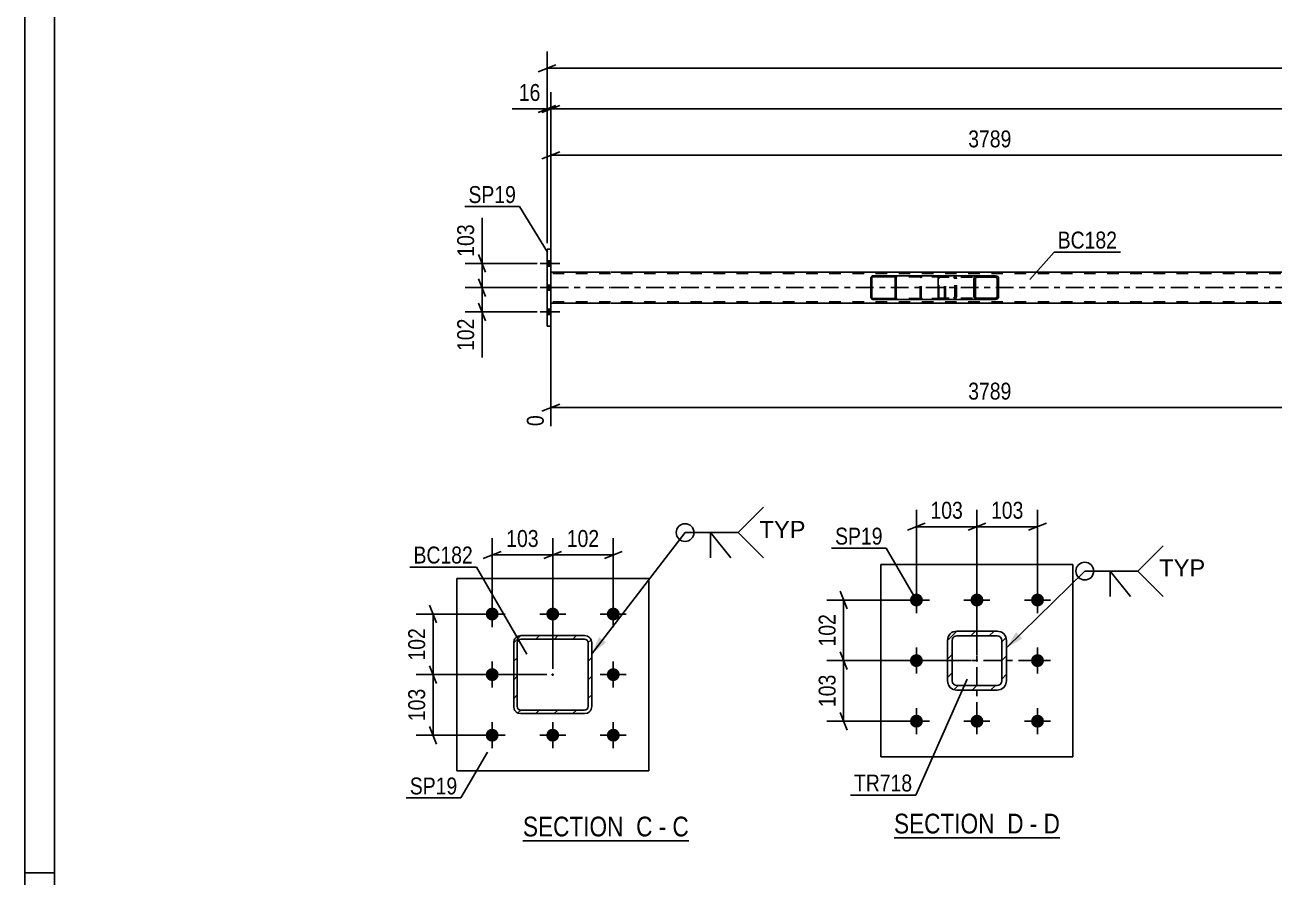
# Model space of a CAD drawing. Header units: millimetres. Extents: x 0 to 841, y 0 to 594.
# Drawn here: x 0 to 211.4, y 148.3 to 292.4 of the extents above; entities that cross this region are included whole.
import ezdxf

# ---------------------------------------------------------------- set-up
doc = ezdxf.new("R2010")
doc.units = ezdxf.units.MM
doc.linetypes.add('DXK_LINE_DOT2', pattern=[3.9198, 1.9599, -1.9599])
doc.linetypes.add('DXK_LINE_DOT3', pattern=[5.9187, 2.979, -0.9799, 0.9799, -0.9799])
doc.styles.add('Arial', font='ARIAL.TTF', dxfattribs={"height": 0.2})
doc.styles.add('Arial Narrow', font='ARIALN.TTF', dxfattribs={"height": 0.2})

# ---------------------------------------------------------------- blocks, each defined once
blk = doc.blocks.new('Unknown-814748510-18 - 6723')
at = {"color": 6, "linetype": 'Continuous'}
blk.add_line((147.1, 154.91), (175.17, 154.91), dxfattribs=at)
at = {"color": 0, "linetype": 'Continuous'}
blk.add_wipeout([(165.21, 155.66), (165.21, 159.16), (147.1, 159.16), (147.1, 155.66)], dxfattribs=at)
at = {"color": 7, "linetype": 'Continuous', "style": 'Arial Narrow'}
blk.add_text('SECTION ', height=3.34, dxfattribs=at).set_placement((147.1, 155.66))
at = {"color": 0, "linetype": 'Continuous'}
blk.add_wipeout([(169.03, 155.66), (169.03, 159.16), (166.26, 159.16), (166.26, 155.66)], dxfattribs=at)
at = {"color": 7, "linetype": 'Continuous', "style": 'Arial Narrow'}
blk.add_text('D', height=3.34, dxfattribs=at).set_placement((166.26, 155.66))
at = {"color": 0, "linetype": 'Continuous'}
blk.add_wipeout([(171.36, 155.66), (171.36, 159.16), (170.08, 159.16), (170.08, 155.66)], dxfattribs=at)
at = {"color": 7, "linetype": 'Continuous', "style": 'Arial Narrow'}
blk.add_text('-', height=3.34, dxfattribs=at).set_placement((170.08, 155.66))
at = {"color": 0, "linetype": 'Continuous'}
blk.add_wipeout([(175.17, 155.66), (175.17, 159.16), (172.41, 159.16), (172.41, 155.66)], dxfattribs=at)
at = {"color": 7, "linetype": 'Continuous', "style": 'Arial Narrow'}
blk.add_text('D', height=3.34, dxfattribs=at).set_placement((172.41, 155.66))
blk = doc.blocks.new('Unknown-814748510-1133')
at = {"color": 5, "linetype": 'Continuous'}
for p, q in [((0, 594), (0, 0)), ((5, 589), (5, 5)), ((5, 149), (0, 149))]:
    blk.add_line(p, q, dxfattribs=at)
blk = doc.blocks.new('Unknown-814748510-13 - 15641')
at = {"color": 6, "linetype": 'Continuous'}
blk.add_line((84.29, 154.41), (112.36, 154.41), dxfattribs=at)
at = {"color": 0, "linetype": 'Continuous'}
blk.add_wipeout([(102.4, 155.16), (102.4, 158.66), (84.29, 158.66), (84.29, 155.16)], dxfattribs=at)
at = {"color": 7, "linetype": 'Continuous', "style": 'Arial Narrow'}
blk.add_text('SECTION ', height=3.34, dxfattribs=at).set_placement((84.29, 155.16))
at = {"color": 0, "linetype": 'Continuous'}
blk.add_wipeout([(106.22, 155.16), (106.22, 158.66), (103.45, 158.66), (103.45, 155.16)], dxfattribs=at)
at = {"color": 7, "linetype": 'Continuous', "style": 'Arial Narrow'}
blk.add_text('C', height=3.34, dxfattribs=at).set_placement((103.45, 155.16))
at = {"color": 0, "linetype": 'Continuous'}
blk.add_wipeout([(108.54, 155.16), (108.54, 158.66), (107.27, 158.66), (107.27, 155.16)], dxfattribs=at)
at = {"color": 7, "linetype": 'Continuous', "style": 'Arial Narrow'}
blk.add_text('-', height=3.34, dxfattribs=at).set_placement((107.27, 155.16))
at = {"color": 0, "linetype": 'Continuous'}
blk.add_wipeout([(112.36, 155.16), (112.36, 158.66), (109.59, 158.66), (109.59, 155.16)], dxfattribs=at)
at = {"color": 7, "linetype": 'Continuous', "style": 'Arial Narrow'}
blk.add_text('C', height=3.34, dxfattribs=at).set_placement((109.59, 155.16))
blk = doc.blocks.new('Bolt-814748510-6880 - 6723')
at = {"linetype": 'Continuous'}
for points in [[(150.89, 194.05, -1), (150.89, 196.25, -1)], [(161.14, 194.05, -1), (161.14, 196.25, -1)], [(171.39, 194.05, -1), (171.39, 196.25, -1)], [(150.89, 183.8, -1), (150.89, 186, -1)], [(171.39, 183.8, -1), (171.39, 186, -1)], [(150.89, 173.55, -1), (150.89, 175.75, -1)], [(161.14, 173.55, -1), (161.14, 175.75, -1)], [(171.39, 173.55, -1), (171.39, 175.75, -1)]]:
    blk.add_hatch(color=1, dxfattribs=at).paths.add_polyline_path(points)
at = {"color": 1, "linetype": 'Continuous'}
for p, q in [((150.89, 192.95), (150.89, 197.35)), ((161.14, 192.95), (161.14, 197.35)), ((171.39, 192.95), (171.39, 197.35)), ((153.09, 195.15), (148.69, 195.15)), ((163.34, 195.15), (158.94, 195.15)), ((173.59, 195.15), (169.19, 195.15)), ((150.89, 182.7), (150.89, 187.1)), ((171.39, 182.7), (171.39, 187.1)), ((153.09, 184.9), (148.69, 184.9)), ((173.59, 184.9), (169.19, 184.9)), ((150.89, 172.45), (150.89, 176.85)), ((161.14, 172.45), (161.14, 176.85)), ((171.39, 172.45), (171.39, 176.85)), ((153.09, 174.65), (148.69, 174.65)), ((163.34, 174.65), (158.94, 174.65)), ((173.59, 174.65), (169.19, 174.65))]:
    blk.add_line(p, q, dxfattribs=at)
blk = doc.blocks.new('Part-814748510-6731 - 6723')
at = {"color": 2, "linetype": 'Continuous'}
for p, q in [((177.39, 201.15), (144.89, 201.15)), ((144.89, 201.15), (144.89, 168.65)), ((177.39, 168.65), (177.39, 201.15)), ((144.89, 168.65), (177.39, 168.65))]:
    blk.add_line(p, q, dxfattribs=at)
blk = doc.blocks.new('Part-814748510-6849 - 6723')
at = {"linetype": 'Continuous'}
h = blk.add_hatch(dxfattribs=at)
h.set_pattern_fill('', scale=0.7, style=0, pattern_type=0)
h.set_pattern_definition([(45, (157.7396, 189.9021), (-1.57154, 1.57154), [])])
h.paths.add_polyline_path([(164.54, 189.9), (157.74, 189.9), (157.13, 189.78), (156.61, 189.43), (156.26, 188.91), (156.14, 188.3), (156.14, 181.5), (156.26, 180.89), (156.61, 180.37), (157.13, 180.02), (157.74, 179.9), (164.54, 179.9), (165.15, 180.02), (165.67, 180.37), (166.02, 180.89), (166.14, 181.5), (166.14, 188.3), (166.02, 188.91), (165.67, 189.43), (165.15, 189.78)])
h.paths.add_polyline_path([(165.28, 188.61), (165.34, 188.3), (165.34, 181.5), (165.28, 181.2), (165.11, 180.94), (164.85, 180.76), (164.54, 180.7), (157.74, 180.7), (157.43, 180.76), (157.17, 180.94), (157, 181.2), (156.94, 181.5), (156.94, 188.3), (157, 188.61), (157.17, 188.87), (157.43, 189.04), (157.74, 189.1), (164.54, 189.1), (164.85, 189.04), (165.11, 188.87)])
at = {"color": 7, "linetype": 'DXK_LINE_DOT3'}
for p, q in [((161.14, 174.9), (161.14, 194.9)), ((171.14, 184.9), (151.14, 184.9))]:
    blk.add_line(p, q, dxfattribs=at)
at = {"color": 7, "linetype": 'DXK_LINE_DOT2'}
for p, q in [((156.14, 188.3), (156.26, 188.91)), ((156.14, 181.5), (156.14, 188.3)), ((157, 188.61), (156.94, 188.3)), ((156.94, 181.5), (156.94, 188.3)), ((157.13, 189.78), (157.74, 189.9)), ((157.74, 189.1), (157.43, 189.04)), ((157.74, 189.9), (164.54, 189.9)), ((157.74, 189.1), (164.54, 189.1)), ((164.54, 189.9), (165.15, 189.78)), ((164.85, 189.04), (164.54, 189.1)), ((165.34, 188.3), (165.28, 188.61)), ((165.34, 181.5), (165.34, 188.3)), ((166.02, 188.91), (166.14, 188.3)), ((166.14, 181.5), (166.14, 188.3)), ((156.26, 180.89), (156.14, 181.5)), ((156.94, 181.5), (157, 181.2)), ((157.74, 179.9), (157.13, 180.02)), ((157.43, 180.76), (157.74, 180.7)), ((157.74, 180.7), (164.54, 180.7)), ((157.74, 179.9), (164.54, 179.9)), ((164.54, 180.7), (164.85, 180.76)), ((165.15, 180.02), (164.54, 179.9)), ((165.28, 181.2), (165.34, 181.5)), ((166.14, 181.5), (166.02, 180.89))]:
    blk.add_line(p, q, dxfattribs=at)
at = {"color": 2, "linetype": 'Continuous'}
for p, q in [((156.26, 188.91), (156.14, 188.3)), ((156.14, 181.5), (156.14, 188.3)), ((156.94, 188.3), (157, 188.61)), ((156.94, 181.5), (156.94, 188.3)), ((157.74, 189.9), (157.13, 189.78)), ((157.43, 189.04), (157.74, 189.1)), ((157.74, 189.9), (164.54, 189.9)), ((157.74, 189.1), (164.54, 189.1)), ((165.15, 189.78), (164.54, 189.9)), ((164.54, 189.1), (164.85, 189.04)), ((165.28, 188.61), (165.34, 188.3)), ((165.34, 181.5), (165.34, 188.3)), ((166.14, 188.3), (166.02, 188.91)), ((166.14, 181.5), (166.14, 188.3)), ((156.14, 181.5), (156.26, 180.89)), ((157, 181.2), (156.94, 181.5)), ((157.13, 180.02), (157.74, 179.9)), ((157.74, 180.7), (157.43, 180.76)), ((157.74, 180.7), (164.54, 180.7)), ((157.74, 179.9), (164.54, 179.9)), ((164.85, 180.76), (164.54, 180.7)), ((164.54, 179.9), (165.15, 180.02)), ((165.34, 181.5), (165.28, 181.2)), ((166.02, 180.89), (166.14, 181.5))]:
    blk.add_line(p, q, dxfattribs=at)
at = {"color": 7, "linetype": 'DXK_LINE_DOT2'}
for centre, radius, start, end in [((157.74, 188.3), 1.6, 112.5, 157.5), ((157.74, 188.3), 0.8, 112.5, 157.5), ((164.54, 188.3), 0.8, 22.5, 67.5), ((164.54, 188.3), 1.6, 22.5, 67.5), ((157.74, 181.5), 1.6, 202.5, 247.5), ((157.74, 181.5), 0.8, 202.5, 247.5), ((164.54, 181.5), 0.8, 292.5, 337.5), ((164.54, 181.5), 1.6, 292.5, 337.5)]:
    blk.add_arc(centre, radius, start, end, dxfattribs=at)
at = {"color": 2, "linetype": 'Continuous'}
for centre, radius, start, end in [((157.74, 188.3), 1.6, 112.5, 157.5), ((157.74, 188.3), 0.8, 112.5, 157.5), ((164.54, 188.3), 0.8, 22.5, 67.5), ((164.54, 188.3), 1.6, 22.5, 67.5), ((157.74, 181.5), 1.6, 202.5, 247.5), ((157.74, 181.5), 0.8, 202.5, 247.5), ((164.54, 181.5), 0.8, 292.5, 337.5), ((164.54, 181.5), 1.6, 292.5, 337.5)]:
    blk.add_arc(centre, radius, start, end, dxfattribs=at)
blk = doc.blocks.new('Part-814748510-2548 - 2466')
at = {"color": 2, "linetype": 'Continuous'}
for p, q in [((99.13, 250.64), (89.01, 250.64)), ((236.83, 250.64), (99.23, 250.64)), ((99.13, 245.36), (89.01, 245.36)), ((236.83, 245.36), (99.23, 245.36))]:
    blk.add_line(p, q, dxfattribs=at)
at = {"color": 7, "linetype": 'DXK_LINE_DOT2'}
for p, q in [((89.01, 250.64), (89.01, 245.36)), ((99.13, 250.4), (89.01, 250.4)), ((761.35, 250.4), (99.23, 250.4)), ((99.13, 245.6), (89.01, 245.6)), ((761.35, 245.6), (99.23, 245.6))]:
    blk.add_line(p, q, dxfattribs=at)
at = {"color": 7, "linetype": 'DXK_LINE_DOT3'}
for p, q in [((89.01, 248), (99.13, 248)), ((99.23, 248), (761.35, 248))]:
    blk.add_line(p, q, dxfattribs=at)
blk = doc.blocks.new('Bolt-814748510-2487 - 2466')
at = {"linetype": 'Continuous'}
for points in [[(89.01, 251.66), (89.01, 252.54), (88.37, 252.54), (88.37, 251.66)], [(89.01, 251.66), (89.01, 252.54), (88.37, 252.54), (88.37, 251.66)], [(89.01, 251.66), (89.01, 252.54), (88.37, 252.54), (88.37, 251.66)], [(89.01, 247.56), (89.01, 248.44), (88.37, 248.44), (88.37, 247.56)], [(89.01, 247.56), (89.01, 248.44), (88.37, 248.44), (88.37, 247.56)], [(89.01, 243.46), (89.01, 244.34), (88.37, 244.34), (88.37, 243.46)], [(89.01, 243.46), (89.01, 244.34), (88.37, 244.34), (88.37, 243.46)], [(89.01, 243.46), (89.01, 244.34), (88.37, 244.34), (88.37, 243.46)]]:
    blk.add_hatch(color=1, dxfattribs=at).paths.add_polyline_path(points)
at = {"color": 1, "linetype": 'Continuous'}
for p, q in [((87.21, 252.1), (90.53, 252.1)), ((87.21, 252.1), (90.53, 252.1)), ((87.21, 252.1), (90.53, 252.1)), ((88.37, 252.54), (89.01, 252.54)), ((88.37, 252.54), (89.01, 252.54)), ((88.37, 252.54), (89.01, 252.54)), ((88.37, 251.66), (89.01, 251.66)), ((88.37, 251.66), (89.01, 251.66)), ((88.37, 251.66), (89.01, 251.66)), ((87.21, 248), (90.53, 248)), ((87.21, 248), (90.53, 248)), ((88.37, 248.44), (89.01, 248.44)), ((88.37, 248.44), (89.01, 248.44)), ((88.37, 247.56), (89.01, 247.56)), ((88.37, 247.56), (89.01, 247.56)), ((87.21, 243.9), (90.53, 243.9)), ((87.21, 243.9), (90.53, 243.9)), ((87.21, 243.9), (90.53, 243.9)), ((88.37, 244.34), (89.01, 244.34)), ((88.37, 244.34), (89.01, 244.34)), ((88.37, 244.34), (89.01, 244.34)), ((88.37, 243.46), (89.01, 243.46)), ((88.37, 243.46), (89.01, 243.46)), ((88.37, 243.46), (89.01, 243.46))]:
    blk.add_line(p, q, dxfattribs=at)
blk = doc.blocks.new('Part-814748510-2612 - 2466')
at = {"linetype": 'Continuous'}
h = blk.add_hatch(dxfattribs=at)
h.set_pattern_fill('', scale=0.7, style=0, pattern_type=0)
h.set_pattern_definition([(45, (147.4346, 249.8034), (-1.57154, 1.57154), [])])
h.paths.add_polyline_path([(147.46, 249.68), (147.43, 249.8), (147.36, 249.91), (147.25, 249.98), (147.12, 250), (143.54, 250), (143.41, 249.98), (143.3, 249.91), (143.23, 249.8), (143.2, 249.68), (143.2, 246.32), (143.23, 246.2), (143.3, 246.09), (143.41, 246.03), (143.54, 246), (147.12, 246), (147.25, 246.03), (147.36, 246.09), (147.43, 246.2), (147.46, 246.32)])
h.paths.add_polyline_path([(147.28, 246.26), (147.24, 246.21), (147.19, 246.17), (147.12, 246.16), (143.54, 246.16), (143.48, 246.17), (143.42, 246.21), (143.39, 246.26), (143.37, 246.32), (143.37, 249.68), (143.39, 249.74), (143.42, 249.79), (143.48, 249.83), (143.54, 249.84), (147.12, 249.84), (147.19, 249.83), (147.24, 249.79), (147.28, 249.74), (147.29, 249.68), (147.29, 246.32)])
at = {"color": 2, "linetype": 'Continuous'}
for p, q in [((143.23, 249.8), (143.2, 249.68)), ((143.2, 246.32), (143.2, 249.68)), ((143.37, 249.68), (143.39, 249.74)), ((143.37, 246.32), (143.37, 249.68)), ((143.39, 249.74), (143.42, 249.79)), ((143.54, 250), (143.41, 249.98)), ((143.42, 249.79), (143.48, 249.83)), ((143.48, 249.83), (143.54, 249.84)), ((143.54, 250), (147.12, 250)), ((143.54, 249.84), (147.12, 249.84)), ((154.82, 250), (147.12, 250)), ((147.25, 249.98), (147.12, 250)), ((147.12, 249.84), (147.19, 249.83)), ((147.19, 249.83), (147.24, 249.79)), ((147.24, 249.79), (147.28, 249.74)), ((147.28, 249.74), (147.29, 249.68)), ((147.29, 246.32), (147.29, 249.68)), ((147.46, 249.68), (147.43, 249.8)), ((147.46, 246.32), (147.46, 249.68)), ((143.2, 246.32), (143.23, 246.2)), ((143.39, 246.26), (143.37, 246.32)), ((143.42, 246.21), (143.39, 246.26)), ((143.41, 246.03), (143.54, 246)), ((143.48, 246.17), (143.42, 246.21)), ((143.54, 246.16), (143.48, 246.17)), ((143.54, 246.16), (147.12, 246.16)), ((143.54, 246), (147.12, 246)), ((147.19, 246.17), (147.12, 246.16)), ((147.12, 246), (147.25, 246.03)), ((154.82, 246), (147.12, 246)), ((147.24, 246.21), (147.19, 246.17)), ((147.28, 246.26), (147.24, 246.21)), ((147.29, 246.32), (147.28, 246.26)), ((147.43, 246.2), (147.46, 246.32))]:
    blk.add_line(p, q, dxfattribs=at)
at = {"color": 7, "linetype": 'DXK_LINE_DOT2'}
for p, q in [((147.12, 250), (143.54, 250)), ((155.47, 249.84), (143.54, 249.84)), ((151.55, 249.68), (151.58, 249.8)), ((151.55, 246.32), (151.55, 249.68)), ((151.74, 249.74), (151.72, 249.68)), ((151.72, 246.32), (151.72, 249.68)), ((151.77, 249.79), (151.74, 249.74)), ((151.76, 249.98), (151.89, 250)), ((151.83, 249.83), (151.77, 249.79)), ((151.89, 249.84), (151.83, 249.83)), ((155.47, 250), (154.82, 250)), ((155.47, 250), (155.6, 249.98)), ((155.53, 249.83), (155.47, 249.84)), ((155.59, 249.79), (155.53, 249.83)), ((155.63, 249.74), (155.59, 249.79)), ((155.64, 249.68), (155.63, 249.74)), ((155.64, 246.32), (155.64, 249.68)), ((155.78, 249.8), (155.8, 249.7)), ((155.8, 249.7), (155.81, 249.68)), ((155.81, 246.32), (155.81, 249.68)), ((155.47, 246.16), (143.54, 246.16)), ((147.12, 246), (143.54, 246)), ((151.58, 246.2), (151.55, 246.32)), ((151.72, 246.32), (151.74, 246.26)), ((151.74, 246.26), (151.77, 246.21)), ((151.89, 246), (151.76, 246.03)), ((151.77, 246.21), (151.79, 246.2)), ((151.79, 246.2), (151.83, 246.17)), ((151.83, 246.17), (151.89, 246.16)), ((155.47, 246), (154.82, 246)), ((155.47, 246.16), (155.53, 246.17)), ((155.6, 246.03), (155.47, 246)), ((155.53, 246.17), (155.59, 246.21)), ((155.59, 246.21), (155.63, 246.26)), ((155.63, 246.26), (155.64, 246.32)), ((155.8, 246.3), (155.78, 246.2)), ((155.81, 246.32), (155.8, 246.3))]:
    blk.add_line(p, q, dxfattribs=at)
at = {"color": 2, "linetype": 'Continuous'}
for centre, start, end in [((143.53, 249.67), 110.7583, 155.68), ((147.13, 249.67), 24.32, 69.2417), ((143.53, 246.33), 204.32, 249.2417), ((147.13, 246.33), 290.7583, 335.68)]:
    blk.add_arc(centre, 0.331, start, end, dxfattribs=at)
at = {"color": 7, "linetype": 'DXK_LINE_DOT2'}
for centre, start, end in [((151.88, 249.67), 110.7583, 155.68), ((155.48, 249.67), 24.32, 69.2417), ((151.88, 246.33), 204.32, 249.2417), ((155.48, 246.33), 290.7583, 335.68)]:
    blk.add_arc(centre, 0.331, start, end, dxfattribs=at)
blk = doc.blocks.new('Part-814748510-2611 - 2466')
at = {"linetype": 'Continuous'}
h = blk.add_hatch(dxfattribs=at)
h.set_pattern_fill('', scale=0.7, style=0, pattern_type=0)
h.set_pattern_definition([(45, (164.7665, 249.7046), (-1.57154, 1.57154), [])])
h.paths.add_polyline_path([(164.8, 249.52), (164.77, 249.7), (164.66, 249.86), (164.49, 249.96), (164.3, 250), (161.12, 250), (160.93, 249.96), (160.76, 249.86), (160.65, 249.7), (160.61, 249.52), (160.61, 246.48), (160.65, 246.3), (160.76, 246.14), (160.93, 246.04), (161.12, 246), (164.3, 246), (164.49, 246.04), (164.66, 246.14), (164.77, 246.3), (164.8, 246.48)])
h.paths.add_polyline_path([(164.53, 246.39), (164.48, 246.31), (164.4, 246.26), (164.3, 246.24), (161.12, 246.24), (161.02, 246.26), (160.94, 246.31), (160.89, 246.39), (160.87, 246.48), (160.87, 249.52), (160.89, 249.61), (160.94, 249.69), (161.02, 249.74), (161.12, 249.76), (164.3, 249.76), (164.4, 249.74), (164.48, 249.69), (164.53, 249.61), (164.55, 249.52), (164.55, 246.48)])
at = {"color": 2, "linetype": 'Continuous'}
for p, q in [((154.55, 249.52), (154.57, 249.7)), ((154.55, 246.48), (154.55, 249.52)), ((154.57, 249.7), (154.63, 249.86)), ((154.63, 249.86), (154.71, 249.96)), ((154.71, 249.96), (154.82, 250)), ((161.12, 250), (154.82, 250)), ((160.65, 249.7), (160.61, 249.52)), ((160.61, 246.48), (160.61, 249.52)), ((160.87, 249.52), (160.89, 249.61)), ((160.87, 246.48), (160.87, 249.52)), ((160.89, 249.61), (160.94, 249.69)), ((161.12, 250), (160.93, 249.96)), ((160.94, 249.69), (161.02, 249.74)), ((161.02, 249.74), (161.12, 249.76)), ((161.12, 250), (164.3, 250)), ((161.12, 249.76), (164.3, 249.76)), ((164.49, 249.96), (164.3, 250)), ((164.3, 249.76), (164.4, 249.74)), ((164.4, 249.74), (164.48, 249.69)), ((164.48, 249.69), (164.53, 249.61)), ((164.53, 249.61), (164.55, 249.52)), ((164.55, 246.48), (164.55, 249.52)), ((164.8, 249.52), (164.77, 249.7)), ((164.8, 246.48), (164.8, 249.52)), ((154.57, 246.3), (154.55, 246.48)), ((154.63, 246.14), (154.57, 246.3)), ((154.71, 246.04), (154.63, 246.14)), ((154.82, 246), (154.71, 246.04)), ((161.12, 246), (154.82, 246)), ((160.61, 246.48), (160.65, 246.3)), ((160.89, 246.39), (160.87, 246.48)), ((160.94, 246.31), (160.89, 246.39)), ((160.93, 246.04), (161.12, 246)), ((161.02, 246.26), (160.94, 246.31)), ((161.12, 246.24), (161.02, 246.26)), ((161.12, 246.24), (164.3, 246.24)), ((161.12, 246), (164.3, 246)), ((164.4, 246.26), (164.3, 246.24)), ((164.3, 246), (164.49, 246.04)), ((164.48, 246.31), (164.4, 246.26)), ((164.53, 246.39), (164.48, 246.31)), ((164.55, 246.48), (164.53, 246.39)), ((164.77, 246.3), (164.8, 246.48))]:
    blk.add_line(p, q, dxfattribs=at)
at = {"color": 7, "linetype": 'DXK_LINE_DOT2'}
for p, q in [((154.69, 249.61), (154.68, 249.52)), ((154.68, 246.48), (154.68, 249.52)), ((154.72, 249.69), (154.69, 249.61)), ((154.77, 249.74), (154.72, 249.69)), ((154.82, 249.76), (154.77, 249.74)), ((164.3, 249.76), (154.82, 249.76)), ((155.81, 249.76), (155.81, 250)), ((157.15, 250), (157.34, 249.96)), ((157.25, 249.74), (157.15, 249.76)), ((157.33, 249.69), (157.25, 249.74)), ((157.38, 249.61), (157.33, 249.69)), ((157.4, 249.52), (157.38, 249.61)), ((157.4, 246.48), (157.4, 249.52)), ((157.62, 249.7), (157.65, 249.52)), ((157.65, 246.48), (157.65, 249.52)), ((164.3, 250), (161.12, 250)), ((154.68, 246.48), (154.69, 246.39)), ((154.69, 246.39), (154.72, 246.31)), ((154.72, 246.31), (154.77, 246.26)), ((154.77, 246.26), (154.82, 246.24)), ((164.3, 246.24), (154.82, 246.24)), ((155.81, 246), (155.81, 246.24)), ((157.15, 246.24), (157.25, 246.26)), ((157.34, 246.04), (157.15, 246)), ((157.25, 246.26), (157.33, 246.31)), ((157.33, 246.31), (157.38, 246.39)), ((157.38, 246.39), (157.4, 246.48)), ((157.65, 246.48), (157.62, 246.3)), ((164.3, 246), (161.12, 246))]:
    blk.add_line(p, q, dxfattribs=at)
for centre, start, end in [((157.17, 249.51), 23.8494, 68.8059), ((157.17, 246.5), 291.1941, 336.1506)]:
    blk.add_arc(centre, 0.492, start, end, dxfattribs=at)
at = {"color": 2, "linetype": 'Continuous'}
for centre, start, end in [((161.1, 249.51), 111.1941, 156.1506), ((164.32, 249.51), 23.8494, 68.8059), ((161.1, 246.5), 203.8494, 248.8059), ((164.32, 246.5), 291.1941, 336.1506)]:
    blk.add_arc(centre, 0.492, start, end, dxfattribs=at)
blk = doc.blocks.new('Part-814748510-2618 - 2466')
at = {"color": 2, "linetype": 'Continuous'}
for p, q in [((89.01, 254.5), (88.37, 254.5)), ((88.37, 254.5), (88.37, 241.5)), ((89.01, 254.5), (89.01, 241.5)), ((89.01, 241.5), (88.37, 241.5))]:
    blk.add_line(p, q, dxfattribs=at)
blk = doc.blocks.new('Part-814748510-15657 - 15641')
at = {"linetype": 'Continuous'}
h = blk.add_hatch(dxfattribs=at)
h.set_pattern_fill('', scale=0.7, style=0, pattern_type=0)
h.set_pattern_definition([(45, (83.9289, 189.1274), (-1.57154, 1.57154), [])])
h.paths.add_polyline_path([(94.73, 189.13), (83.93, 189.13), (83.47, 189.04), (83.08, 188.78), (82.82, 188.39), (82.73, 187.93), (82.73, 177.13), (82.82, 176.67), (83.08, 176.28), (83.47, 176.02), (83.93, 175.93), (94.73, 175.93), (95.19, 176.02), (95.58, 176.28), (95.84, 176.67), (95.93, 177.13), (95.93, 187.93), (95.84, 188.39), (95.58, 188.78), (95.19, 189.04)])
h.paths.add_polyline_path([(95.28, 188.16), (95.33, 187.93), (95.33, 177.13), (95.28, 176.9), (95.15, 176.7), (94.96, 176.57), (94.73, 176.53), (83.93, 176.53), (83.7, 176.57), (83.5, 176.7), (83.37, 176.9), (83.33, 177.13), (83.33, 187.93), (83.37, 188.16), (83.5, 188.35), (83.7, 188.48), (83.93, 188.53), (94.73, 188.53), (94.96, 188.48), (95.15, 188.35)])
blk.add_hatch(color=30, dxfattribs=at).paths.add_polyline_path([(89.33, 182.43, -1), (89.33, 182.63, -1)])
at = {"color": 7, "linetype": 'DXK_LINE_DOT2'}
for p, q in [((82.73, 187.93), (82.82, 188.39)), ((83.5, 188.35), (83.37, 188.16)), ((83.47, 189.04), (83.93, 189.13)), ((83.7, 188.48), (83.5, 188.35)), ((83.93, 188.53), (83.7, 188.48)), ((83.93, 189.13), (94.73, 189.13)), ((83.93, 188.53), (94.73, 188.53)), ((94.73, 189.13), (95.19, 189.04)), ((94.96, 188.48), (94.73, 188.53)), ((95.15, 188.35), (94.96, 188.48)), ((95.28, 188.16), (95.15, 188.35)), ((95.84, 188.39), (95.93, 187.93)), ((82.73, 177.13), (82.73, 187.93)), ((83.37, 188.16), (83.33, 187.93)), ((83.33, 177.13), (83.33, 187.93)), ((95.33, 187.93), (95.28, 188.16)), ((95.33, 177.13), (95.33, 187.93)), ((95.93, 177.13), (95.93, 187.93)), ((82.82, 176.67), (82.73, 177.13)), ((83.33, 177.13), (83.37, 176.9)), ((83.37, 176.9), (83.5, 176.7)), ((83.93, 175.93), (83.47, 176.02)), ((83.5, 176.7), (83.7, 176.57)), ((83.7, 176.57), (83.93, 176.53)), ((83.93, 176.53), (94.73, 176.53)), ((83.93, 175.93), (94.73, 175.93)), ((94.73, 176.53), (94.96, 176.57)), ((95.19, 176.02), (94.73, 175.93)), ((94.96, 176.57), (95.15, 176.7)), ((95.15, 176.7), (95.28, 176.9)), ((95.28, 176.9), (95.33, 177.13)), ((95.93, 177.13), (95.84, 176.67))]:
    blk.add_line(p, q, dxfattribs=at)
at = {"color": 2, "linetype": 'Continuous'}
for p, q in [((82.82, 188.39), (82.73, 187.93)), ((83.37, 188.16), (83.5, 188.35)), ((83.93, 189.13), (83.47, 189.04)), ((83.5, 188.35), (83.7, 188.48)), ((83.7, 188.48), (83.93, 188.53)), ((83.93, 189.13), (94.73, 189.13)), ((83.93, 188.53), (94.73, 188.53)), ((95.19, 189.04), (94.73, 189.13)), ((94.73, 188.53), (94.96, 188.48)), ((94.96, 188.48), (95.15, 188.35)), ((95.15, 188.35), (95.28, 188.16)), ((95.93, 187.93), (95.84, 188.39)), ((82.73, 177.13), (82.73, 187.93)), ((83.33, 187.93), (83.37, 188.16)), ((83.33, 177.13), (83.33, 187.93)), ((95.28, 188.16), (95.33, 187.93)), ((95.33, 177.13), (95.33, 187.93)), ((95.93, 177.13), (95.93, 187.93)), ((82.73, 177.13), (82.82, 176.67)), ((83.37, 176.9), (83.33, 177.13)), ((83.5, 176.7), (83.37, 176.9)), ((83.47, 176.02), (83.93, 175.93)), ((83.7, 176.57), (83.5, 176.7)), ((83.93, 176.53), (83.7, 176.57)), ((83.93, 176.53), (94.73, 176.53)), ((83.93, 175.93), (94.73, 175.93)), ((94.96, 176.57), (94.73, 176.53)), ((94.73, 175.93), (95.19, 176.02)), ((95.15, 176.7), (94.96, 176.57)), ((95.28, 176.9), (95.15, 176.7)), ((95.33, 177.13), (95.28, 176.9)), ((95.84, 176.67), (95.93, 177.13))]:
    blk.add_line(p, q, dxfattribs=at)
at = {"color": 7, "linetype": 'DXK_LINE_DOT3'}
blk.add_line((89.33, 182.53), (89.33, 182.53), dxfattribs=at)
at = {"color": 30, "linetype": 'DXK_LINE_DOT3'}
blk.add_line((89.33, 182.53), (89.33, 182.53), dxfattribs=at)
at = {"color": 30, "linetype": 'Continuous'}
blk.add_circle((89.33, 182.53), 0.1, dxfattribs=at)
at = {"color": 7, "linetype": 'DXK_LINE_DOT2'}
for centre, start, end in [((83.93, 187.93), 112.5, 157.5), ((94.73, 187.93), 22.5, 67.5), ((83.93, 177.13), 202.5, 247.5), ((94.73, 177.13), 292.5, 337.5)]:
    blk.add_arc(centre, 1.2, start, end, dxfattribs=at)
at = {"color": 2, "linetype": 'Continuous'}
for centre, start, end in [((83.93, 187.93), 112.5, 157.5), ((94.73, 187.93), 22.5, 67.5), ((83.93, 177.13), 202.5, 247.5), ((94.73, 177.13), 292.5, 337.5)]:
    blk.add_arc(centre, 1.2, start, end, dxfattribs=at)
blk = doc.blocks.new('Part-814748510-15660 - 15641')
at = {"color": 2, "linetype": 'Continuous'}
for p, q in [((105.58, 198.78), (73.08, 198.78)), ((73.08, 166.28), (73.08, 198.78)), ((105.58, 166.28), (105.58, 198.78)), ((105.58, 166.28), (73.08, 166.28))]:
    blk.add_line(p, q, dxfattribs=at)
blk = doc.blocks.new('Bolt-814748510-15765 - 15641')
at = {"linetype": 'Continuous'}
for points in [[(79.08, 191.68, -1), (79.08, 193.88, -1)], [(89.33, 191.68, -1), (89.33, 193.88, -1)], [(99.58, 191.68, -1), (99.58, 193.88, -1)], [(79.08, 181.43, -1), (79.08, 183.63, -1)], [(99.58, 181.43, -1), (99.58, 183.63, -1)], [(79.08, 171.18, -1), (79.08, 173.38, -1)], [(89.33, 171.18, -1), (89.33, 173.38, -1)], [(99.58, 171.18, -1), (99.58, 173.38, -1)]]:
    blk.add_hatch(color=1, dxfattribs=at).paths.add_polyline_path(points)
at = {"color": 1, "linetype": 'Continuous'}
for p, q in [((79.08, 190.58), (79.08, 194.98)), ((89.33, 190.58), (89.33, 194.98)), ((99.58, 190.58), (99.58, 194.98)), ((81.28, 192.78), (76.88, 192.78)), ((91.53, 192.78), (87.13, 192.78)), ((101.78, 192.78), (97.38, 192.78)), ((79.08, 180.33), (79.08, 184.73)), ((99.58, 180.33), (99.58, 184.73)), ((81.28, 182.53), (76.88, 182.53)), ((101.78, 182.53), (97.38, 182.53)), ((79.08, 170.08), (79.08, 174.48)), ((89.33, 170.08), (89.33, 174.48)), ((99.58, 170.08), (99.58, 174.48)), ((81.28, 172.28), (76.88, 172.28)), ((91.53, 172.28), (87.13, 172.28)), ((101.78, 172.28), (97.38, 172.28))]:
    blk.add_line(p, q, dxfattribs=at)
blk = doc.blocks.new('StraightDimension-814748510-6898 - 6723')
at = {"color": 7, "linetype": 'Continuous'}
for p, q in [((161.14, 185.9), (161.14, 210.41)), ((171.39, 196.15), (171.39, 210.41)), ((159.64, 206.96), (162.64, 208.16)), ((161.14, 207.56), (171.39, 207.56)), ((172.89, 208.16), (169.89, 206.96))]:
    blk.add_line(p, q, dxfattribs=at)
at = {"color": 0}
blk.add_wipeout([(169.61, 208.31), (169.61, 212.51), (162.92, 212.51), (162.92, 208.31)], dxfattribs=at)
at = {"color": 3, "style": 'Arial Narrow'}
blk.add_text('103', height=2.863, dxfattribs=at).set_placement((163.52, 208.91))
blk = doc.blocks.new('StraightDimension-814748510-6915 - 6723')
at = {"color": 7, "linetype": 'Continuous'}
for p, q in [((150.89, 196.15), (150.89, 210.41)), ((161.14, 185.9), (161.14, 210.41)), ((149.39, 206.96), (152.39, 208.16)), ((150.89, 207.56), (161.14, 207.56)), ((162.64, 208.16), (159.64, 206.96))]:
    blk.add_line(p, q, dxfattribs=at)
at = {"color": 0}
blk.add_wipeout([(159.36, 208.31), (159.36, 212.51), (152.67, 212.51), (152.67, 208.31)], dxfattribs=at)
at = {"color": 3, "style": 'Arial Narrow'}
blk.add_text('103', height=2.863, dxfattribs=at).set_placement((153.27, 208.91))
blk = doc.blocks.new('StraightDimension-814748510-6933 - 6723')
at = {"color": 7, "linetype": 'Continuous'}
for p, q in [((137.96, 196.65), (139.16, 193.65)), ((149.89, 195.15), (135.71, 195.15)), ((138.56, 184.9), (138.56, 195.15)), ((139.16, 183.4), (137.96, 186.4)), ((160.14, 184.9), (135.71, 184.9))]:
    blk.add_line(p, q, dxfattribs=at)
at = {"color": 0}
blk.add_wipeout([(137.81, 193.37), (133.61, 193.37), (133.61, 186.69), (137.81, 186.69)], dxfattribs=at)
at = {"color": 3, "style": 'Arial Narrow'}
blk.add_text('102', height=2.863, rotation=90.0002, dxfattribs=at).set_placement((137.21, 187.29))
blk = doc.blocks.new('StraightDimension-814748510-6950 - 6723')
at = {"color": 7, "linetype": 'Continuous'}
for p, q in [((137.96, 186.4), (139.16, 183.4)), ((160.14, 184.9), (135.71, 184.9)), ((138.56, 174.65), (138.56, 184.9)), ((139.16, 173.15), (137.96, 176.15)), ((149.89, 174.65), (135.71, 174.65))]:
    blk.add_line(p, q, dxfattribs=at)
at = {"color": 0}
blk.add_wipeout([(137.81, 183.12), (133.61, 183.12), (133.61, 176.44), (137.81, 176.44)], dxfattribs=at)
at = {"color": 3, "style": 'Arial Narrow'}
blk.add_text('103', height=2.863, rotation=90.0002, dxfattribs=at).set_placement((137.21, 177.04))
blk = doc.blocks.new('StraightDimension-814748510-15848 - 2466')
at = {"color": 7, "linetype": 'Continuous'}
for p, q in [((86.67, 252.1), (74.52, 252.1)), ((76.77, 253.6), (77.97, 250.6)), ((77.37, 248), (77.37, 252.1)), ((77.97, 246.5), (76.77, 249.5)), ((86.67, 248), (74.52, 248))]:
    blk.add_line(p, q, dxfattribs=at)
at = {"color": 0}
blk.add_wipeout([(76.62, 259.31), (72.42, 259.31), (72.42, 252.63), (76.62, 252.63)], dxfattribs=at)
at = {"color": 7, "linetype": 'Continuous'}
blk.add_line((77.37, 252.1), (77.37, 259.84), dxfattribs=at)
blk.add_line((77.37, 252.1), (77.37, 259.84), dxfattribs=at)
at = {"color": 3, "style": 'Arial Narrow'}
blk.add_text('103', height=2.863, rotation=90.0002, dxfattribs=at).set_placement((76.02, 253.23))
blk = doc.blocks.new('StraightDimension-814748510-2822 - 2466')
at = {"color": 7, "linetype": 'Continuous'}
for p, q in [((89.01, 251.01), (89.01, 273.24)), ((237.63, 260.04), (237.63, 273.24)), ((90.51, 270.99), (87.51, 269.79)), ((236.13, 269.79), (239.13, 270.99)), ((89.01, 270.39), (237.63, 270.39))]:
    blk.add_line(p, q, dxfattribs=at)
at = {"color": 0}
blk.add_wipeout([(167.58, 271.14), (167.58, 275.34), (159.06, 275.34), (159.06, 271.14)], dxfattribs=at)
at = {"color": 3, "style": 'Arial Narrow'}
blk.add_text('3789', height=2.863, dxfattribs=at).set_placement((159.66, 271.74))
blk = doc.blocks.new('StraightDimension-814748510-2797 - 2466')
at = {"color": 7, "linetype": 'Continuous'}
for p, q in [((89.01, 244.84), (89.01, 224.58)), ((237.63, 235.96), (237.63, 219.1)), ((90.51, 228.31), (87.51, 227.11)), ((89.01, 227.71), (237.63, 227.71)), ((236.13, 227.11), (239.13, 228.31))]:
    blk.add_line(p, q, dxfattribs=at)
at = {"color": 0}
blk.add_wipeout([(167.58, 228.46), (167.58, 232.66), (159.06, 232.66), (159.06, 228.46)], dxfattribs=at)
at = {"color": 0, "linetype": 'Continuous'}
for points in [[(88.41, 227.01), (84.21, 227.01), (84.21, 223.98), (88.41, 223.98)], [(237.03, 227.01), (232.83, 227.01), (232.83, 218.5), (237.03, 218.5)]]:
    blk.add_wipeout(points, dxfattribs=at)
at = {"color": 3, "style": 'Arial Narrow'}
blk.add_text('3789', height=2.863, dxfattribs=at).set_placement((159.66, 229.06))
at = {"color": 3, "linetype": 'Continuous', "style": 'Arial Narrow'}
for s, height, p in [('0', 2.86, (87.81, 224.58)), ('3789', 2.863, (236.43, 219.1))]:
    blk.add_text(s, height=height, rotation=90.0002, dxfattribs=at).set_placement(p)
blk = doc.blocks.new('StraightDimension-814748510-2919 - 2466')
at = {"color": 7, "linetype": 'Continuous'}
for p, q in [((88.37, 255.5), (88.37, 287.97)), ((89.87, 285.72), (86.87, 284.52)), ((88.37, 285.12), (772.21, 285.12))]:
    blk.add_line(p, q, dxfattribs=at)
blk = doc.blocks.new('StraightDimension-814748510-8629 - 2466')
at = {"color": 7, "linetype": 'Continuous'}
for p, q in [((89.01, 255.5), (89.01, 281.09)), ((90.51, 278.84), (87.51, 277.64)), ((89.01, 278.24), (771.57, 278.24))]:
    blk.add_line(p, q, dxfattribs=at)
blk = doc.blocks.new('StraightDimension-814748510-8630 - 2466')
at = {"color": 7, "linetype": 'Continuous'}
for p, q in [((88.37, 255.5), (88.37, 281.09)), ((89.01, 255.5), (89.01, 281.09)), ((86.87, 277.64), (89.87, 278.84)), ((90.51, 278.84), (87.51, 277.64)), ((88.37, 278.24), (89.01, 278.24))]:
    blk.add_line(p, q, dxfattribs=at)
at = {"color": 0}
blk.add_wipeout([(87.85, 278.99), (87.85, 283.19), (82.99, 283.19), (82.99, 278.99)], dxfattribs=at)
at = {"color": 7, "linetype": 'Continuous'}
blk.add_line((88.37, 278.24), (82.47, 278.24), dxfattribs=at)
blk.add_line((88.37, 278.24), (82.47, 278.24), dxfattribs=at)
at = {"color": 3, "style": 'Arial Narrow'}
blk.add_text('16', height=2.863, dxfattribs=at).set_placement((83.59, 279.59))
blk = doc.blocks.new('StraightDimension-814748510-15849 - 2466')
at = {"color": 7, "linetype": 'Continuous'}
for p, q in [((76.77, 249.5), (77.97, 246.5)), ((86.67, 248), (74.52, 248)), ((77.37, 243.9), (77.37, 248)), ((77.97, 242.4), (76.77, 245.4)), ((86.67, 243.9), (74.52, 243.9))]:
    blk.add_line(p, q, dxfattribs=at)
at = {"color": 0}
blk.add_wipeout([(76.62, 243.38), (72.42, 243.38), (72.42, 236.69), (76.62, 236.69)], dxfattribs=at)
at = {"color": 7, "linetype": 'Continuous'}
blk.add_line((77.37, 243.9), (77.37, 236.17), dxfattribs=at)
blk.add_line((77.37, 243.9), (77.37, 236.17), dxfattribs=at)
at = {"color": 3, "style": 'Arial Narrow'}
blk.add_text('102', height=2.863, rotation=90.0002, dxfattribs=at).set_placement((76.02, 237.29))
blk = doc.blocks.new('StraightDimension-814748510-16829 - 15641')
at = {"color": 7, "linetype": 'Continuous'}
for p, q in [((89.33, 183.53), (89.33, 205.63)), ((99.58, 193.78), (99.58, 205.63)), ((87.83, 202.18), (90.83, 203.38)), ((101.08, 203.38), (98.08, 202.18)), ((89.33, 202.78), (99.58, 202.78))]:
    blk.add_line(p, q, dxfattribs=at)
at = {"color": 0}
blk.add_wipeout([(97.8, 203.53), (97.8, 207.73), (91.11, 207.73), (91.11, 203.53)], dxfattribs=at)
at = {"color": 3, "style": 'Arial Narrow'}
blk.add_text('102', height=2.863, dxfattribs=at).set_placement((91.71, 204.13))
blk = doc.blocks.new('StraightDimension-814748510-16830 - 15641')
at = {"color": 7, "linetype": 'Continuous'}
for p, q in [((79.08, 193.78), (79.08, 205.63)), ((89.33, 183.53), (89.33, 205.63)), ((77.58, 202.18), (80.58, 203.38)), ((90.83, 203.38), (87.83, 202.18)), ((79.08, 202.78), (89.33, 202.78))]:
    blk.add_line(p, q, dxfattribs=at)
at = {"color": 0}
blk.add_wipeout([(87.55, 203.53), (87.55, 207.73), (80.86, 207.73), (80.86, 203.53)], dxfattribs=at)
at = {"color": 3, "style": 'Arial Narrow'}
blk.add_text('103', height=2.863, dxfattribs=at).set_placement((81.46, 204.13))
blk = doc.blocks.new('StraightDimension-814748510-16858 - 15641')
at = {"color": 7, "linetype": 'Continuous'}
for p, q in [((78.08, 192.78), (66.23, 192.78)), ((68.48, 194.28), (69.68, 191.28)), ((69.08, 182.53), (69.08, 192.78)), ((69.68, 181.03), (68.48, 184.03)), ((88.33, 182.53), (66.23, 182.53))]:
    blk.add_line(p, q, dxfattribs=at)
at = {"color": 0}
blk.add_wipeout([(68.33, 190.99), (64.13, 190.99), (64.13, 184.31), (68.33, 184.31)], dxfattribs=at)
at = {"color": 3, "style": 'Arial Narrow'}
blk.add_text('102', height=2.863, rotation=90.0002, dxfattribs=at).set_placement((67.73, 184.91))
blk = doc.blocks.new('StraightDimension-814748510-16859 - 15641')
at = {"color": 7, "linetype": 'Continuous'}
for p, q in [((68.48, 184.03), (69.68, 181.03)), ((88.33, 182.53), (66.23, 182.53)), ((69.08, 172.28), (69.08, 182.53)), ((69.68, 170.78), (68.48, 173.78)), ((78.08, 172.28), (66.23, 172.28))]:
    blk.add_line(p, q, dxfattribs=at)
at = {"color": 0}
blk.add_wipeout([(68.33, 180.74), (64.13, 180.74), (64.13, 174.06), (68.33, 174.06)], dxfattribs=at)
at = {"color": 3, "style": 'Arial Narrow'}
blk.add_text('103', height=2.863, rotation=90.0002, dxfattribs=at).set_placement((67.73, 174.66))
blk = doc.blocks.new('WeldMark-814748510-6967 - 6723')
at = {"linetype": 'Continuous'}
blk.add_hatch(color=30, dxfattribs=at).paths.add_polyline_path([(168.81, 188.62), (166.14, 187.05), (167.76, 189.69)])
at = {"color": 30, "linetype": 'Continuous'}
for p, q in [((166.14, 187.05), (179.39, 200.05)), ((179.39, 200.05), (188.39, 200.05))]:
    blk.add_line(p, q, dxfattribs=at)
at = {"color": 3, "linetype": 'Continuous'}
for q in [(187.11, 195.76), (183.68, 195.76)]:
    blk.add_line((183.68, 200.05), q, dxfattribs=at)
for start, end in [(90, 270), (270, 90)]:
    blk.add_arc((179.39, 200.05), 1.5, start, end, dxfattribs=at)
at = {"color": 0, "linetype": 'Continuous'}
blk.add_wipeout([(199.77, 199.15), (199.77, 202.15), (191.99, 202.15), (191.99, 199.15)], dxfattribs=at)
blk.add_wipeout([(199.77, 199.15), (199.77, 202.15), (191.99, 202.15), (191.99, 199.15)], dxfattribs=at)
at = {"color": 3, "linetype": 'Continuous'}
for q in [(192.68, 204.33), (192.68, 195.76)]:
    blk.add_line((188.39, 200.05), q, dxfattribs=at)
at = {"color": 3, "linetype": 'Continuous', "style": 'Arial'}
blk.add_text('TYP', height=2.865, dxfattribs=at).set_placement((191.99, 199.15))
blk = doc.blocks.new('Mark-814748510-6727 - 6723')
at = {"color": 0}
blk.add_wipeout([(145.17, 204.53), (145.17, 207.53), (137.13, 207.53), (137.13, 204.53)], dxfattribs=at)
blk.add_wipeout([(145.17, 204.53), (145.17, 207.53), (137.13, 207.53), (137.13, 204.53)], dxfattribs=at)
at = {"color": 30, "linetype": 'Continuous'}
for p in [(136.53, 203.93), (150.77, 195.27)]:
    blk.add_line(p, (145.77, 203.93), dxfattribs=at)
at = {"color": 3, "style": 'Arial Narrow'}
blk.add_text('SP19', height=2.863, dxfattribs=at).set_placement((137.13, 204.53))
blk = doc.blocks.new('Mark-814748510-6845 - 6723')
at = {"color": 0}
blk.add_wipeout([(150.18, 162.76), (150.18, 165.76), (140.32, 165.76), (140.32, 162.76)], dxfattribs=at)
blk.add_wipeout([(150.18, 162.76), (150.18, 165.76), (140.32, 165.76), (140.32, 162.76)], dxfattribs=at)
at = {"color": 30, "linetype": 'Continuous'}
for p in [(159.5, 181.75), (139.72, 162.16)]:
    blk.add_line(p, (150.78, 162.16), dxfattribs=at)
at = {"color": 3, "style": 'Arial Narrow'}
blk.add_text('TR718', height=2.863, dxfattribs=at).set_placement((140.32, 162.76))
blk = doc.blocks.new('Mark-814748510-2544 - 2466')
at = {"color": 0}
blk.add_wipeout([(184.86, 254.62), (184.86, 257.62), (174.81, 257.62), (174.81, 254.62)], dxfattribs=at)
blk.add_wipeout([(184.86, 254.62), (184.86, 257.62), (174.81, 257.62), (174.81, 254.62)], dxfattribs=at)
at = {"color": 30, "linetype": 'Continuous'}
for p, q in [((170.07, 249.39), (174.21, 254.02)), ((174.21, 254.02), (185.46, 254.02))]:
    blk.add_line(p, q, dxfattribs=at)
at = {"color": 3, "style": 'Arial Narrow'}
blk.add_text('BC182', height=2.863, dxfattribs=at).set_placement((174.81, 254.62))
blk = doc.blocks.new('Mark-814748510-2614 - 2466')
at = {"color": 0}
blk.add_wipeout([(83.11, 262.32), (83.11, 265.32), (75.07, 265.32), (75.07, 262.32)], dxfattribs=at)
blk.add_wipeout([(83.11, 262.32), (83.11, 265.32), (75.07, 265.32), (75.07, 262.32)], dxfattribs=at)
at = {"color": 30, "linetype": 'Continuous'}
for p in [(74.47, 261.72), (88.44, 253.98)]:
    blk.add_line(p, (83.71, 261.72), dxfattribs=at)
at = {"color": 3, "style": 'Arial Narrow'}
blk.add_text('SP19', height=2.863, dxfattribs=at).set_placement((75.07, 262.32))
blk = doc.blocks.new('Mark-814748510-16876 - 15641')
at = {"color": 0}
blk.add_wipeout([(75.82, 201.33), (75.82, 204.33), (65.77, 204.33), (65.77, 201.33)], dxfattribs=at)
blk.add_wipeout([(75.82, 201.33), (75.82, 204.33), (65.77, 204.33), (65.77, 201.33)], dxfattribs=at)
at = {"color": 30, "linetype": 'Continuous'}
for p in [(65.17, 200.73), (84.92, 186.01)]:
    blk.add_line(p, (76.42, 200.73), dxfattribs=at)
at = {"color": 3, "style": 'Arial Narrow'}
blk.add_text('BC182', height=2.863, dxfattribs=at).set_placement((65.77, 201.33))
blk = doc.blocks.new('Mark-814748510-16879 - 15641')
at = {"color": 0}
blk.add_wipeout([(73.18, 162.26), (73.18, 165.26), (65.14, 165.26), (65.14, 162.26)], dxfattribs=at)
blk.add_wipeout([(73.18, 162.26), (73.18, 165.26), (65.14, 165.26), (65.14, 162.26)], dxfattribs=at)
at = {"color": 30, "linetype": 'Continuous'}
for p in [(78.29, 169.41), (64.54, 161.66)]:
    blk.add_line(p, (73.78, 161.66), dxfattribs=at)
at = {"color": 3, "style": 'Arial Narrow'}
blk.add_text('SP19', height=2.863, dxfattribs=at).set_placement((65.14, 162.26))
blk = doc.blocks.new('WeldMark-814748510-16893 - 15641')
at = {"linetype": 'Continuous'}
blk.add_hatch(color=30, dxfattribs=at).paths.add_polyline_path([(98.35, 187.96), (95.93, 186.04), (97.17, 188.88)])
at = {"color": 30, "linetype": 'Continuous'}
for p, q in [((95.93, 186.04), (111.73, 206.56)), ((111.73, 206.56), (120.73, 206.56))]:
    blk.add_line(p, q, dxfattribs=at)
at = {"color": 3, "linetype": 'Continuous'}
for q in [(119.45, 202.28), (116.02, 202.28)]:
    blk.add_line((116.02, 206.56), q, dxfattribs=at)
for start, end in [(90, 270), (270, 90)]:
    blk.add_arc((111.73, 206.56), 1.5, start, end, dxfattribs=at)
at = {"color": 0, "linetype": 'Continuous'}
blk.add_wipeout([(132.11, 205.66), (132.11, 208.66), (124.33, 208.66), (124.33, 205.66)], dxfattribs=at)
blk.add_wipeout([(132.11, 205.66), (132.11, 208.66), (124.33, 208.66), (124.33, 205.66)], dxfattribs=at)
at = {"color": 3, "linetype": 'Continuous'}
for q in [(125.02, 210.85), (125.02, 202.28)]:
    blk.add_line((120.73, 206.56), q, dxfattribs=at)
at = {"color": 3, "linetype": 'Continuous', "style": 'Arial'}
blk.add_text('TYP', height=2.865, dxfattribs=at).set_placement((124.33, 205.66))

msp = doc.modelspace()

# ---------------------------------------------------------------- block references
for name in ['Part-814748510-2618 - 2466', 'Bolt-814748510-2487 - 2466', 'Part-814748510-2548 - 2466', 'Part-814748510-2612 - 2466', 'Part-814748510-2611 - 2466', 'Part-814748510-6731 - 6723', 'Part-814748510-15660 - 15641', 'Bolt-814748510-6880 - 6723', 'Bolt-814748510-15765 - 15641', 'Part-814748510-6849 - 6723', 'Part-814748510-15657 - 15641', 'Unknown-814748510-18 - 6723']:
    msp.add_blockref(name, (0, 0))

# ---------------------------------------------------------------- next in the draw order: block references
msp.add_blockref('Unknown-814748510-1133', (0, 0))

# ---------------------------------------------------------------- next in the draw order: block references
for name in ['StraightDimension-814748510-15848 - 2466', 'StraightDimension-814748510-2797 - 2466', 'StraightDimension-814748510-6898 - 6723', 'StraightDimension-814748510-16829 - 15641', 'Mark-814748510-16879 - 15641', 'Unknown-814748510-13 - 15641']:
    msp.add_blockref(name, (0, 0))

# ---------------------------------------------------------------- next in the draw order: block references
for name in ['StraightDimension-814748510-2822 - 2466', 'StraightDimension-814748510-15849 - 2466', 'StraightDimension-814748510-6915 - 6723', 'WeldMark-814748510-16893 - 15641', 'StraightDimension-814748510-16830 - 15641', 'WeldMark-814748510-6967 - 6723']:
    msp.add_blockref(name, (0, 0))

# ---------------------------------------------------------------- next in the draw order: block references
for name in ['StraightDimension-814748510-2919 - 2466', 'StraightDimension-814748510-6933 - 6723', 'StraightDimension-814748510-16858 - 15641']:
    msp.add_blockref(name, (0, 0))

# ---------------------------------------------------------------- next in the draw order: block references
for name in ['StraightDimension-814748510-8629 - 2466', 'Mark-814748510-6727 - 6723', 'Mark-814748510-16876 - 15641', 'StraightDimension-814748510-6950 - 6723', 'StraightDimension-814748510-16859 - 15641']:
    msp.add_blockref(name, (0, 0))

# ---------------------------------------------------------------- next in the draw order: block references
for name in ['StraightDimension-814748510-8630 - 2466', 'Mark-814748510-2544 - 2466', 'Mark-814748510-6845 - 6723']:
    msp.add_blockref(name, (0, 0))

# ---------------------------------------------------------------- next in the draw order: block references
msp.add_blockref('Mark-814748510-2614 - 2466', (0, 0))

doc.saveas('drawing.dxf')
